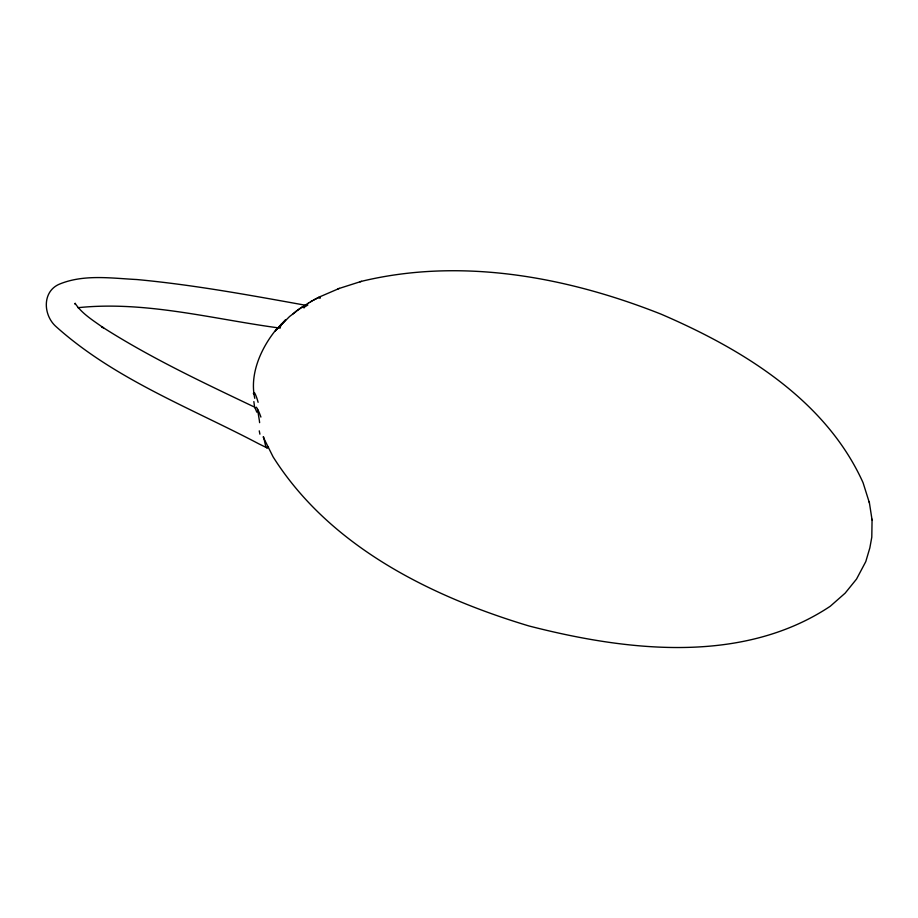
<?xml version="1.0" encoding="UTF-8"?>
<svg xmlns="http://www.w3.org/2000/svg" width="918" height="918" viewBox="0 0 918 918"><rect width="100%" height="100%" fill="white"/><g stroke="black" fill="none" stroke-linecap="round" stroke-linejoin="round"><path stroke-width="1.38" d="M254.779 398.332C249.524 374.992 260.264 349.965 274.459 331.685L289.549 316.538L301.735 307.22L304.351 307.771M253.322 393.306L253.838 394.017M268.492 447.055L267.241 447.984L258.773 443.807C190.244 407.718 114.876 379.226 56.434 326.946C43.031 315.585 41.723 291.109 59.98 283.914C84.284 274.126 111.353 278.246 136.771 279.531C193.411 284.787 249.421 295.126 305.35 305.224M281.757 323.756L275.228 330.928L285.682 319.774L281.39 324.238L280.277 327.141M293.14 313.83L296.491 310.881M297.271 310.284L308.746 302.871M308.448 303.055L312.327 300.737M310.559 301.781L311.454 301.253M312.04 300.909L318.374 297.558L320.439 297.857L318.707 297.443L313.463 300.083M318.489 297.375L339.408 288.367M359.971 281.826L361.474 281.333C461.375 257.212 567.003 276.846 661.121 314.174C741.893 348.978 825.511 399.468 863.069 482.707L869.415 502.892M338.031 288.814L361.474 281.333M77.927 307.702C145.698 300.588 213.492 319.269 280.197 328.128M255.135 407.902L254.745 407.202C202.694 382.358 150.231 357.779 101.6 326.59L103.654 328.001C93.567 320.68 82.207 313.99 75.138 303.433L75.333 304.042M267.035 447.904L266.622 447.571A14.688 3.615 -89.9 0 1 265.566 445.723L263.604 436.911M254.745 407.202L256.81 412.159M263.122 436.876L273.082 456.843C329.551 546.359 430.473 596.333 528.894 625.95C626.145 650.954 742.031 664.942 830.239 606.27L845.145 593.154L856.54 579.063L865.777 561.621L869.839 547.908L871.79 537.202L872.066 519.955L869.243 501.779M257.522 409.187L259.278 419.962M871.939 519.186L872.066 519.955M253.861 401.579L254.481 406.33M259.369 420.639L259.622 422.67M254.481 392.72A31.269 5.68 82.8 0 1 258.107 402.302M304.673 306.956A24.407 1.216 -31.5 0 1 307.886 304.983M259.255 430.852A23.283 0.884 79.2 0 1 259.897 434.168M256.351 407.19A31.407 6.575 79 0 1 260.907 417.07M75.425 304.191L75.138 303.433L75.425 304.191"/></g></svg>
